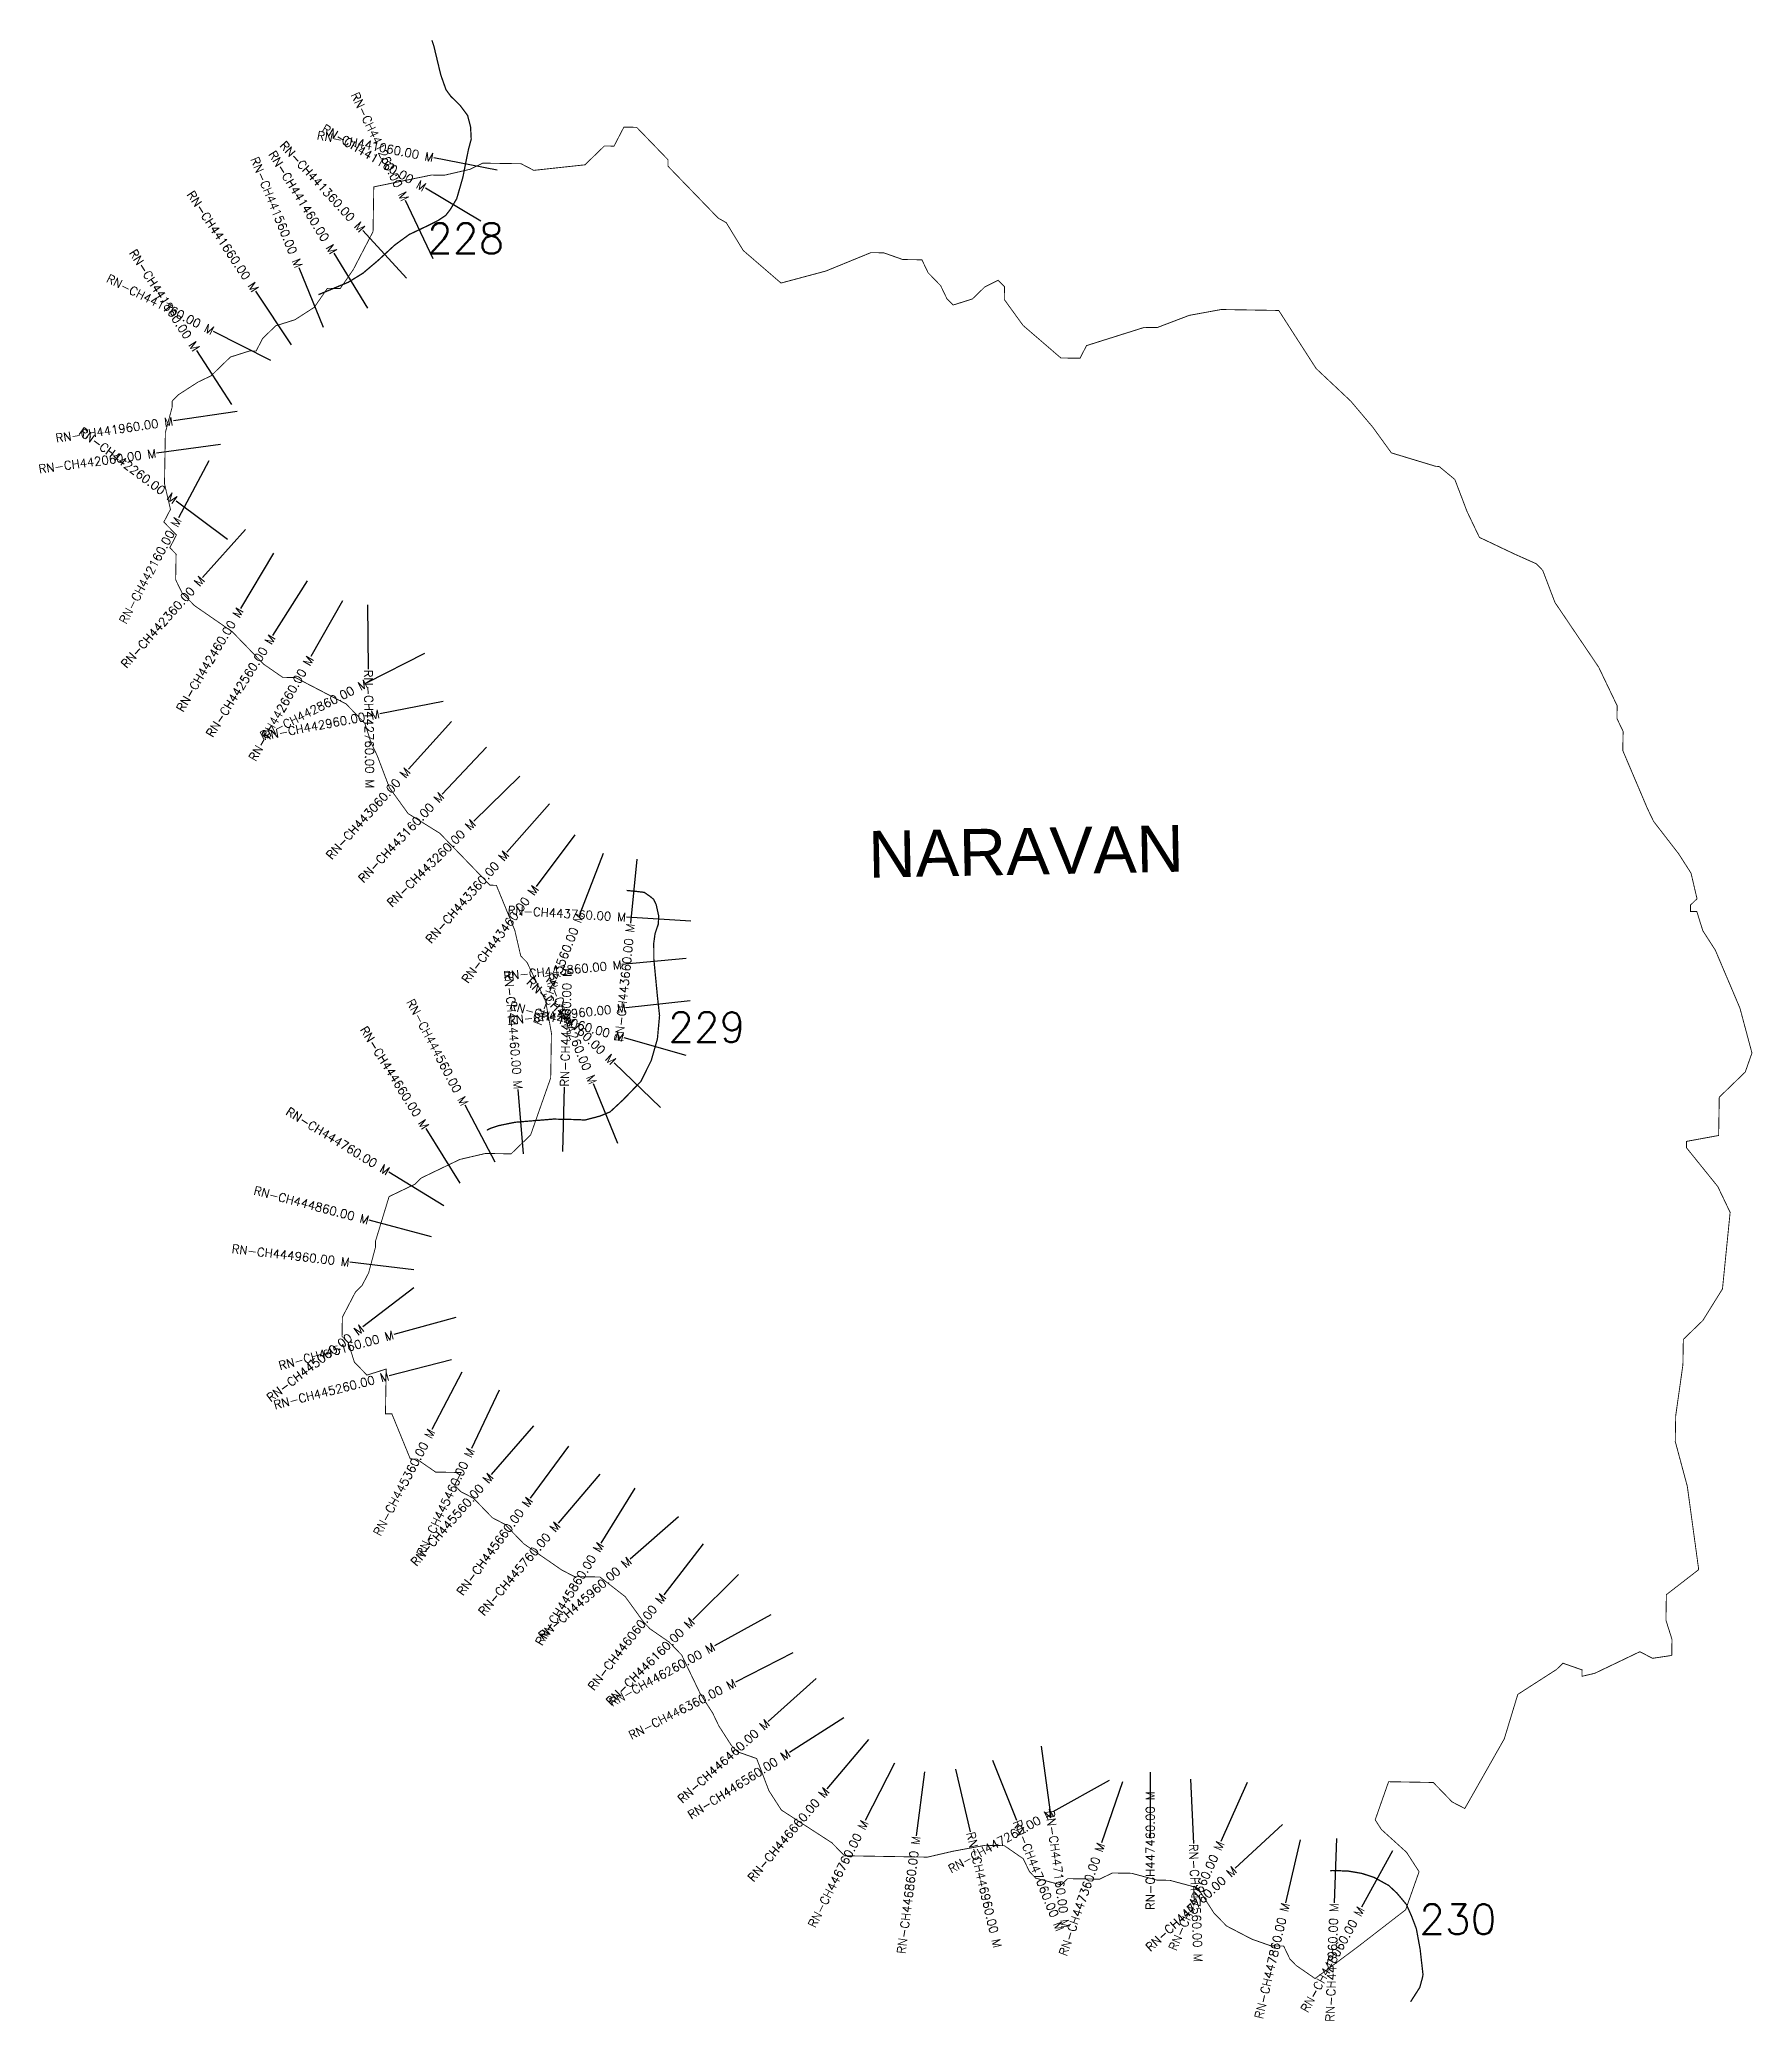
# Model space of a CAD drawing. Header units: metres. Extents: x 309951 to 313939, y 1915203 to 1919815.
import ezdxf
from ezdxf.enums import TextEntityAlignment as Align

# ---------------------------------------------------------------- set-up
doc = ezdxf.new("R2010")
doc.units = ezdxf.units.M
for name, color, linetype in [('CS', 134, 'Continuous'), ('CSMark', 6, 'Continuous'), ('NATURALLY PROTECTED', 3, 'Continuous'), ('VILLAGE NAME', 250, 'Continuous')]:
    doc.layers.add(name, color=color, linetype=linetype)
doc.styles.get("Standard").update_dxf_attribs({"font": 'simplex.shx'})

msp = doc.modelspace()

# ---------------------------------------------------------------- linework, layer by layer
at = {"color": 6, "const_width": 2, "flags": 128}
for points in [[(311341, 1919610.3), (311311.3, 1919610.8), (311288.2, 1919566.5), (311265.9, 1919566.9), (311220.5, 1919523), (311101.4, 1919510.1), (311071.9, 1919525.5), (310982.6, 1919526.9), (310952.6, 1919512.5), (310892.9, 1919498.7), (310863.2, 1919499.2), (310728.8, 1919471.6), (310727.1, 1919367.5), (310681, 1919279), (310650.6, 1919234.9), (310620.8, 1919235.4), (310590.3, 1919191.3), (310545.2, 1919162.3), (310500.4, 1919148.1), (310470.1, 1919118.9), (310457.6, 1919094.8), (310454.8, 1919089.4), (310439.9, 1919089.7), (310395, 1919075.5), (310349.7, 1919031.6), (310319.7, 1919017.3), (310274.6, 1918988.2), (310259.5, 1918973.6), (310259.2, 1918958.7), (310243.4, 1918899.5), (310241.4, 1918780.5), (310255.3, 1918720.8), (310239.9, 1918691.3), (310269.2, 1918661.1), (310253.8, 1918631.6), (310268.4, 1918616.5), (310267.4, 1918557), (310281.9, 1918527), (310311.1, 1918496.8), (310399.3, 1918435.8), (310472.5, 1918360.2), (310516.6, 1918329.7), (310546.3, 1918329.2)], [(311341, 1919610.3), (311414.1, 1919534.7), (311413.9, 1919519.8), (311530.9, 1919398.9), (311549.7, 1919388.2), (311589.2, 1919323.5), (311677.1, 1919247.7), (311781.7, 1919275.7), (311886.6, 1919318.6), (311916.3, 1919318.1), (311960.7, 1919302.5), (312005.3, 1919301.8), (312019.7, 1919271.8), (312048.9, 1919241.6), (312063.3, 1919211.6), (312077.9, 1919196.5), (312122.8, 1919210.6), (312151.4, 1919238.4), (312183, 1919254.2), (312197.6, 1919239.1), (312197.2, 1919209.3), (312240.8, 1919149.1), (312328.8, 1919073.3), (312373.4, 1919072.6), (312388.7, 1919102.1), (312523.3, 1919144.5), (312553, 1919144), (312627.9, 1919172.5), (312702.5, 1919186.1), (312836.3, 1919183.9), (312923.4, 1919048.6), (313003.9, 1918972.9), (313055, 1918912.5), (313098.6, 1918852.3), (313202.2, 1918820.9), (313209.7, 1918820.7), (313246.4, 1918790.4), (313274.9, 1918715.6), (313303.6, 1918655.6), (313384.8, 1918617), (313436.5, 1918593.9), (313451.1, 1918578.7), (313479.6, 1918503.9), (313581.3, 1918353.5), (313624.4, 1918263.5), (313623.9, 1918233.8), (313638.3, 1918203.8), (313637.5, 1918159.2), (313666.2, 1918091.8), (313694.8, 1918024.4), (313709.2, 1917994.4), (313767.5, 1917919), (313796.4, 1917873.9), (313810.4, 1917814.2), (313795.2, 1917799.5), (313795, 1917784.7), (313809.9, 1917784.4), (313824, 1917739.6), (313853, 1917694.5), (313910.3, 1917559.6), (313938.3, 1917455.1), (313922.7, 1917410.7), (313862.2, 1917352.2), (313860.7, 1917263), (313786.1, 1917249.3), (313785.9, 1917234.4), (313858.8, 1917144), (313887.5, 1917084), (313869.7, 1916905.8), (313823.9, 1916832.2), (313778.5, 1916788.3), (313777.5, 1916728.8), (313760.7, 1916610.1), (313759.7, 1916550.6), (313787.8, 1916446), (313814.3, 1916252.2), (313739, 1916193.9), (313738, 1916134.5), (313752.1, 1916089.6), (313751.6, 1916060.2), (313751.5, 1916052.4)], [(313751.5, 1916052.4), (313706.8, 1916045.7), (313677.3, 1916061.1), (313572.3, 1916010.8), (313542.4, 1916003.8), (313542.7, 1916018.7), (313498.3, 1916034.3), (313483.2, 1916019.7), (313393, 1915961.7), (313361.5, 1915858.1), (313269.6, 1915696), (313240.1, 1915711.3), (313196.2, 1915756.6), (313092.1, 1915758.4), (313060.9, 1915669.6), (313075.4, 1915647.1), (313134, 1915594), (313163.1, 1915548.9), (313131.8, 1915460.2), (313018.8, 1915372.8), (312920.9, 1915300.1), (312876.8, 1915330.6), (312864.1, 1915343.7), (312862.2, 1915345.7), (312847.8, 1915375.7), (312818, 1915376.2), (312773.7, 1915391.8), (312714.7, 1915422.5), (312685.4, 1915452.7), (312656.4, 1915497.8), (312641.8, 1915512.9), (312582.6, 1915528.8), (312552.8, 1915529.3), (312493.6, 1915545.2), (312449, 1915545.9), (312419, 1915531.5), (312344.7, 1915532.7), (312329.5, 1915518.1), (312270.3, 1915533.9), (312255.7, 1915549.1), (312241.3, 1915579.1), (312197.2, 1915609.5), (312152.6, 1915610.3), (312077.9, 1915596.6), (312018.2, 1915582.8), (311824.9, 1915586), (311795.6, 1915616.2), (311677.9, 1915692.5), (311648.9, 1915737.6), (311620.4, 1915812.4), (311576, 1915828), (311561.4, 1915843.2), (311532.4, 1915888.3), (311518, 1915918.3), (311489, 1915963.4), (311445.8, 1916053.3), (311416.6, 1916083.6), (311372.5, 1916114), (311357.9, 1916129.2), (311314.2, 1916189.4), (311255.5, 1916235), (311196, 1916236), (311166.5, 1916251.3), (311078.2, 1916312.3), (311034.4, 1916357.6), (311004.9, 1916373), (310961, 1916418.4), (310931.5, 1916433.7), (310916.9, 1916448.9), (310932.3, 1916478.3), (310872.8, 1916479.3), (310828.6, 1916509.8), (310813.8, 1916510), (310770.9, 1916614.9), (310756, 1916615.1), (310757.7, 1916719.2), (310712.9, 1916705.1), (310683.6, 1916735.3), (310669.5, 1916780.2), (310654.9, 1916795.3), (310655.6, 1916839.9), (310686.3, 1916898.9), (310701.4, 1916913.5), (310716.8, 1916943), (310732.6, 1917002.3), (310732.9, 1917017.2), (310764.4, 1917120.7), (310824.4, 1917149.5), (310839.5, 1917164.1), (310929.4, 1917207.3), (310989.2, 1917221.2), (311048.6, 1917220.2), (311094, 1917264.1), (311140.8, 1917397.1), (311142.5, 1917501.3), (311128.9, 1917575.9), (311085.8, 1917665.8), (311071.1, 1917680.9), (311057.2, 1917740.7), (311014.3, 1917845.5), (310999.5, 1917845.7), (310882.5, 1917966.7), (310808.8, 1918012.5), (310765.2, 1918072.8), (310736.7, 1918147.6), (310722.3, 1918177.6), (310708.2, 1918222.4), (310664.3, 1918267.8), (310546.3, 1918329.2)]]:
    msp.add_lwpolyline(points, dxfattribs=at)
at = {"layer": 'CS'}
for p, q in [((311016, 1919510.7), (310868.8, 1919539.4)), ((310867.3, 1919304.3), (310802.9, 1919439.8)), ((310978, 1919391.7), (310849, 1919468.3)), ((310804.9, 1919259.4), (310703.3, 1919369.7)), ((310714.7, 1919189.4), (310636.2, 1919317.2)), ((310611.9, 1919144.6), (310555.2, 1919283.4)), ((310537.5, 1919104.1), (310454.3, 1919228.9)), ((310489.3, 1919067.2), (310355.5, 1919135)), ((310398, 1918965), (310316.6, 1919091)), ((310410.5, 1918948.4), (310262, 1918926.6)), ((310371.6, 1918871.9), (310223, 1918851.7)), ((310344.5, 1918833.5), (310273.9, 1918701.2)), ((310388.5, 1918650.7), (310268.2, 1918740.2)), ((310430.1, 1918674), (310330.1, 1918562.1)), ((310495.1, 1918618.9), (310418.2, 1918490.1)), ((310573.5, 1918554.2), (310493.3, 1918427.4)), ((310656.3, 1918508.2), (310582, 1918377.9)), ((310713.9, 1918498.4), (310716, 1918348.4)), ((310846.6, 1918385.1), (310712.9, 1918317.2)), ((310890.4, 1918273.1), (310743.1, 1918245)), ((310910.1, 1918227), (310809.4, 1918115.8)), ((310991.1, 1918167.1), (310888.1, 1918058)), ((311068.6, 1918099.7), (310961.7, 1917994.5)), ((311137.9, 1918035.1), (311038.6, 1917922.7)), ((311196.9, 1917962.7), (311106.7, 1917842.9)), ((311263, 1917919.4), (311209, 1917779.4)), ((311341.6, 1917906.5), (311326.7, 1917757.2)), ((311466.9, 1917762.3), (311317.1, 1917771.1)), ((311456.1, 1917675.4), (311306.8, 1917661)), ((311465.9, 1917576.8), (311316.8, 1917560.6)), ((311456.3, 1917449.2), (311312.1, 1917490.4)), ((311396.3, 1917328), (311288.5, 1917432.3)), ((311077.6, 1917220.2), (311065.1, 1917369.7)), ((311169.3, 1917225.7), (311172.9, 1917375.7)), ((311297.3, 1917244.3), (311240.2, 1917383)), ((311011.1, 1917200.6), (310941.5, 1917333.4)), ((310930.1, 1917152.3), (310850.7, 1917279.6)), ((310892.3, 1917099.5), (310764.1, 1917177.4)), ((310863, 1917027.4), (310717.9, 1917065.5)), ((310822.3, 1916950.5), (310673.3, 1916967.7)), ((310822.2, 1916908.1), (310703, 1916817.2)), ((310920, 1916839), (310775.3, 1916799.4)), ((310910, 1916740.4), (310764.6, 1916703.4)), ((310933.9, 1916711.6), (310864.3, 1916578.8)), ((311020.9, 1916669.8), (310956, 1916534.5)), ((311101, 1916586.8), (311002.5, 1916473.7)), ((311182, 1916539.6), (311093, 1916418.9)), ((311255.2, 1916474.6), (311157.9, 1916360.5)), ((311336.9, 1916441.6), (311257.9, 1916314.1)), ((311438.5, 1916375), (311325.5, 1916276.4)), ((311496.1, 1916312), (311403.9, 1916193.7)), ((311578.3, 1916240.9), (311471.5, 1916135.6)), ((311653.4, 1916147), (311522, 1916074.7)), ((311704.7, 1916058.6), (311571, 1915990.5)), ((311758.9, 1915998.9), (311647.1, 1915898.9)), ((311823.4, 1915907.2), (311696.7, 1915826.8)), ((311881, 1915856.3), (311784.2, 1915741.7)), ((312283.2, 1915841.2), (312303.2, 1915692.6)), ((311941.5, 1915801.6), (311873.5, 1915667.9)), ((312083.4, 1915788), (312118, 1915642)), ((312169.7, 1915808.6), (312225.2, 1915669.2)), ((312011.3, 1915781.5), (311992.2, 1915632.7)), ((312441.5, 1915761.3), (312310.5, 1915688.2)), ((312472.1, 1915757.9), (312423.2, 1915616)), ((312536.5, 1915780.6), (312536.5, 1915630.6)), ((312631.1, 1915764.7), (312637.4, 1915614.8)), ((312763.1, 1915756.3), (312701.6, 1915619.5)), ((312845, 1915658.5), (312734.7, 1915556.8)), ((312886.4, 1915622.8), (312852.3, 1915476.7)), ((312970.7, 1915626.4), (312965.3, 1915476.5)), ((313101.4, 1915597.6), (313028.9, 1915466.3))]:
    msp.add_line(p, q, dxfattribs=at)
at = {"layer": 'NATURALLY PROTECTED', "const_width": 3, "flags": 128}
for points in [[(310864.2, 1919813), (310868.8, 1919799.1), (310884.7, 1919732.7), (310896.9, 1919698), (310907.8, 1919683), (310930.2, 1919660.9), (310947.3, 1919637.9), (310954.2, 1919611.3), (310955.7, 1919582.7), (310949.4, 1919559.4), (310943.8, 1919532), (310936.4, 1919494.5), (310922, 1919444.3), (310907.4, 1919419.6), (310896.5, 1919405.4), (310879.1, 1919393.7), (310854.4, 1919381.2), (310811.4, 1919360.8), (310777.6, 1919336.2), (310738, 1919299.7), (310703.4, 1919270.5), (310669.6, 1919249.7), (310619.2, 1919228.6), (310599.9, 1919220.7)], [(311317.7, 1917833.5), (311343.6, 1917830.9), (311358.4, 1917829.1), (311371, 1917820.6), (311380.6, 1917812.8), (311386.5, 1917800.3), (311392.4, 1917773.6), (311391.3, 1917754.8), (311383.9, 1917733.4), (311380.9, 1917711.6), (311381, 1917673.4), (311389.4, 1917586.3), (311394.3, 1917541.9), (311389.3, 1917487.7), (311375.1, 1917438), (311350.9, 1917389), (311309.7, 1917346.3), (311279.1, 1917317.9), (311255, 1917308), (311220.1, 1917298.9), (311205.7, 1917299.9), (311147.4, 1917301.2), (311058.1, 1917293.8), (311019.3, 1917285.9), (311000.1, 1917279.4), (310992, 1917275.2)], [(312955.8, 1915550.7), (312961.2, 1915551.7), (312998.3, 1915550.3), (313029.5, 1915545), (313058.4, 1915535.6), (313092.3, 1915516.9), (313111.4, 1915499.1), (313133.7, 1915472.4), (313145.7, 1915445.3), (313156.8, 1915415.9), (313165.7, 1915367.4), (313172.2, 1915309.3), (313171.4, 1915304), (313164.7, 1915279.4), (313143.3, 1915245.9)]]:
    msp.add_lwpolyline(points, dxfattribs=at)

# ---------------------------------------------------------------- texts
at = {"char_height": 70, "attachment_point": 1}
for s, width, heights, insert in [('228', 95.172, [0], (310852.8, 1919386.8)), ('229', 95.172, [0], (311414.3, 1917550.4)), ('230', 286.963, [114.1], (313163.4, 1915473.1))]:
    msp.add_mtext_dynamic_manual_height_columns(s, width=width, gutter_width=1, heights=heights, dxfattribs=dict(at, insert=insert))
at = {"layer": 'CSMark'}
for s, rotation, p in [('RN-CH441260.00 M', 295.4117, (310802.5, 1919440.7)), ('RN-CH441160.00 M', 329.3077, (310848.2, 1919468.8)), ('RN-CH441360.00 M', 312.6377, (310702.6, 1919370.5)), ('RN-CH441060.00 M', 348.9528, (310867.8, 1919539.6)), ('RN-CH441560.00 M', 292.223, (310554.8, 1919284.4)), ('RN-CH441460.00 M', 301.557, (310635.7, 1919318)), ('RN-CH441660.00 M', 303.6665, (310453.8, 1919229.8)), ('RN-CH441860.00 M', 302.8586, (310316.1, 1919091.8)), ('RN-CH441760.00 M', 333.1227, (310354.7, 1919135.5)), ('RN-CH441960.00 M', 8.3573, (310261.1, 1918926.4)), ('RN-CH442260.00 M', 323.3594, (310267.4, 1918740.8)), ('RN-CH442060.00 M', 7.752, (310222, 1918851.6)), ('RN-CH442160.00 M', 61.9086, (310273.4, 1918700.3)), ('RN-CH442360.00 M', 48.2075, (310329.4, 1918561.4)), ('RN-CH442460.00 M', 59.1771, (310417.7, 1918489.2)), ('RN-CH442560.00 M', 57.6787, (310492.8, 1918426.5)), ('RN-CH442660.00 M', 60.3431, (310581.5, 1918377)), ('RN-CH442860.00 M', 26.9278, (310712, 1918316.8)), ('RN-CH442960.00 M', 10.8088, (310742.1, 1918244.8)), ('RN-CH443060.00 M', 47.8254, (310808.7, 1918115.1)), ('RN-CH443160.00 M', 46.6401, (310887.4, 1918057.3)), ('RN-CH443260.00 M', 44.528, (310961, 1917993.8)), ('RN-CH443360.00 M', 48.5699, (311037.9, 1917921.9)), ('RN-CH443460.00 M', 53.0314, (311106.1, 1917842.1)), ('RN-CH443760.00 M', 356.6314, (311316.1, 1917771.2)), ('RN-CH443560.00 M', 68.933, (311208.7, 1917778.5)), ('RN-CH443660.00 M', 84.2929, (311326.6, 1917756.3)), ('RN-CH444460.00 M', 274.7544, (311065.1, 1917370.7)), ('RN-CH443860.00 M', 5.5187, (311305.8, 1917660.9)), ('RN-CH444260.00 M', 292.3679, (311239.8, 1917383.9)), ('RN-CH444160.00 M', 315.9537, (311287.8, 1917433)), ('RN-CH444560.00 M', 297.662, (310941, 1917334.3)), ('RN-CH443960.00 M', 6.2326, (311315.8, 1917560.5)), ('RN-CH444060.00 M', 344.0455, (311311.1, 1917490.7)), ('RN-CH444660.00 M', 301.942, (310850.2, 1917280.4)), ('RN-CH444760.00 M', 328.7214, (310763.2, 1917177.9)), ('RN-CH444860.00 M', 345.3027, (310716.9, 1917065.7)), ('RN-CH444960.00 M', 353.4138, (310672.3, 1916967.8)), ('RN-CH445060.00 M', 37.3214, (310702.2, 1916816.6)), ('RN-CH445160.00 M', 15.3224, (310774.3, 1916799.1)), ('RN-CH445260.00 M', 14.2898, (310763.7, 1916703.1)), ('RN-CH445360.00 M', 62.3423, (310863.8, 1916577.9)), ('RN-CH445460.00 M', 64.3713, (310955.6, 1916533.6)), ('RN-CH445560.00 M', 48.9619, (311001.9, 1916472.9)), ('RN-CH445660.00 M', 53.5858, (311092.4, 1916418.1)), ('RN-CH445760.00 M', 49.5574, (311157.3, 1916359.7)), ('RN-CH445860.00 M', 58.2316, (311257.4, 1916313.2)), ('RN-CH445960.00 M', 41.0706, (311324.7, 1916275.8)), ('RN-CH446060.00 M', 52.0854, (311403.3, 1916192.9)), ('RN-CH446160.00 M', 44.5896, (311470.8, 1916134.9)), ('RN-CH446260.00 M', 28.8373, (311521.1, 1916074.2)), ('RN-CH446360.00 M', 27.0058, (311570.1, 1915990)), ('RN-CH446460.00 M', 41.8275, (311646.3, 1915898.2)), ('RN-CH446560.00 M', 32.3875, (311695.8, 1915826.3)), ('RN-CH446660.00 M', 49.8135, (311783.5, 1915740.9)), ('RN-CH447260.00 M', 29.1724, (312309.7, 1915687.7)), ('RN-CH446760.00 M', 63.0554, (311873.1, 1915667)), ('RN-CH446860.00 M', 82.6657, (311992, 1915631.7)), ('RN-CH447360.00 M', 70.9845, (312422.9, 1915615.1)), ('RN-CH447660.00 M', 65.8199, (312701.2, 1915618.6)), ('RN-CH447760.00 M', 42.6651, (312733.9, 1915556.2)), ('RN-CH447860.00 M', 76.8734, (312852.1, 1915475.7)), ('RN-CH448060.00 M', 61.0883, (313028.4, 1915465.4)), ('RN-CH447960.00 M', 87.9284, (312965.3, 1915475.5))]:
    msp.add_text(s, height=20, rotation=rotation, dxfattribs=at).set_placement(p, align=Align.MIDDLE_RIGHT)
for s, rotation, p in [('RN-CH442760.00 M', 270.7966, (310716, 1918347.4)), ('RN-CH444360.00 M', 88.6325, (311172.9, 1917376.7)), ('RN-CH447460.00 M', 90, (312537.1, 1915459.7)), ('RN-CH447060.00 M', 291.7224, (312225.6, 1915668.3)), ('RN-CH447160.00 M', 277.6751, (312303.3, 1915691.6)), ('RN-CH446960.00 M', 283.3151, (312118.2, 1915641)), ('RN-CH447560.00 M', 272.4008, (312637.4, 1915613.8))]:
    msp.add_text(s, height=20, rotation=rotation, dxfattribs=at).set_placement(p, align=Align.MIDDLE_LEFT)
at = {"layer": 'VILLAGE NAME', "insert": (311879.5, 1917971.9), "char_height": 108.748, "attachment_point": 1, "rotation": 1.1028}
msp.add_mtext_dynamic_manual_height_columns('{\\fArial|b0|i0|c0|p34;NARAVAN}', width=1571.314, gutter_width=543.7, heights=[0], dxfattribs=at)

doc.saveas('drawing.dxf')
